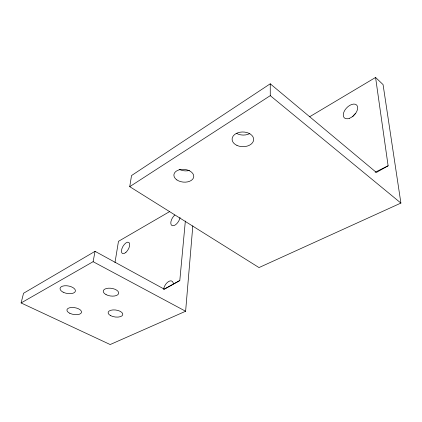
<?xml version="1.0" encoding="UTF-8"?>
<svg xmlns="http://www.w3.org/2000/svg" width="422" height="422" viewBox="0 0 422 422"><rect width="100%" height="100%" fill="white"/><g stroke="black" fill="none" stroke-linecap="round" stroke-linejoin="round"><path stroke-width="0.63" d="M185.348 221.022L179.804 280.551L164.374 289.207L95.05 251.333L23.553 293.258L21.1 302.949L110.179 344.542L185.617 311.251L192.817 225.839M375.575 77.458L383.07 84.6L400.9 203.077L259.002 267.574L129.733 186.672L131.527 175.557L270.244 83.804L376.382 172.466L388.113 165.799L375.575 77.458L309.574 116.799M114.979 262.626L118.476 241.321L169.575 211.628M21.1 302.949L93.109 261.687L95.05 251.333M129.733 186.672L270.27 95.652L270.244 83.804M164.105 289.16L179.804 280.551M375.153 172.26L388.113 165.799M93.109 261.687L185.617 311.251M270.27 95.652L400.9 203.077M163.53 289.408A7.396 4.035 -61.8 0 1 168.615 281.506A7.396 4.035 -61.8 0 1 173.337 283.631M180.052 217.504A6.826 3.513 -58.2 0 1 175.061 225.074A6.826 3.513 -58.2 0 1 170.804 223.096A6.826 3.513 -58.2 0 1 174.808 215.067M249.835 133.542A10.629 7.385 0.8 0 1 236.473 133.341M352.597 116.778A8.804 5.27 -45.8 0 1 355.598 113.423M189.452 170.425A9.843 6.42 5.7 0 1 179.208 169.338M106.075 294.625A7.791 3.861 8.4 0 0 118.598 293.633A7.791 3.861 8.4 0 0 108.238 288.21A7.791 3.861 8.4 0 0 106.075 294.625M110.775 315.719A7.417 3.503 8 0 0 122.723 314.881A7.417 3.503 8 0 0 112.896 309.922A7.417 3.503 8 0 0 110.775 315.719M69.841 313.293A7.417 3.455 9.6 0 0 81.525 312.449A7.417 3.455 9.6 0 0 71.36 307.485A7.417 3.455 9.6 0 0 69.841 313.293M63.142 292.182A7.796 3.803 10.2 0 0 75.374 291.185A7.796 3.803 10.2 0 0 64.64 285.763A7.796 3.803 10.2 0 0 63.142 292.182M125.877 252.414A6.414 3.054 -60.3 0 0 129.016 242.534A6.414 3.054 -60.3 0 0 121.868 248.816A6.414 3.054 -60.3 0 0 125.877 252.414M349.284 118.36A8.888 5.217 -46.2 0 0 357.218 105.816A8.888 5.217 -46.2 0 0 344.895 110.121A8.888 5.217 -46.2 0 0 349.284 118.36M236.985 145.432A10.782 7.348 1 0 0 253.643 139.835A10.782 7.348 1 0 0 238.008 132.73A10.782 7.348 1 0 0 236.985 145.432M176.887 179.925A9.975 6.377 5.7 0 0 193.466 177.889A9.975 6.377 5.7 0 0 181.122 169.438A9.975 6.377 5.7 0 0 176.887 179.925"/></g></svg>
